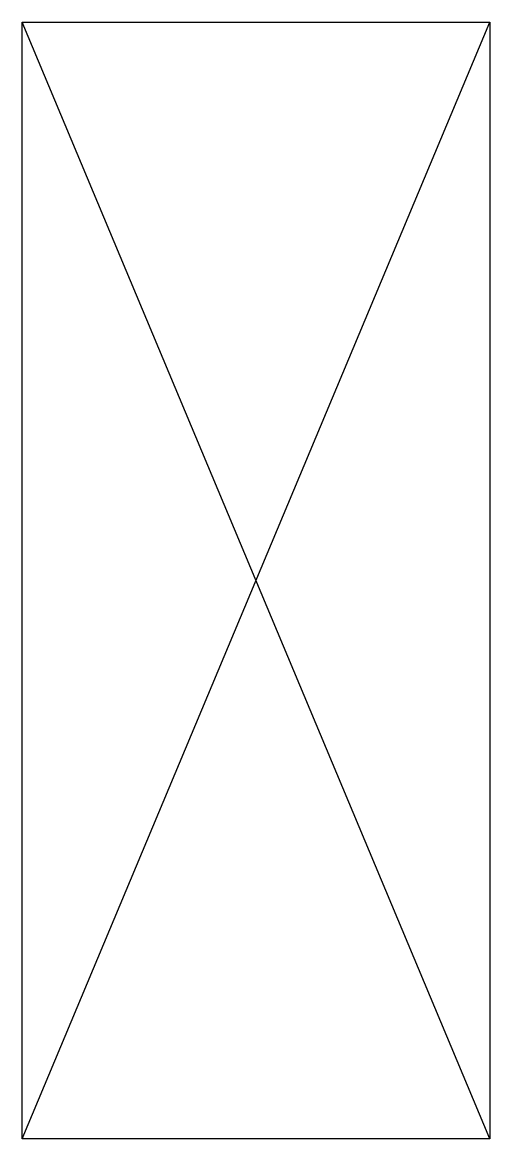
# Model space of a CAD drawing. Header units: millimetres. Extents: x -9 to 9, y -21.5 to 21.5.
import ezdxf

# ---------------------------------------------------------------- set-up
doc = ezdxf.new("R2010")
doc.units = ezdxf.units.MM
doc.layers.get('0').update_dxf_attribs({"linetype": 'CONTINUOUS'})

msp = doc.modelspace()

# ---------------------------------------------------------------- linework, layer by layer
for p, q in [((-9, -21.5), (-9, 21.5)), ((-9, 21.5), (9, 21.5)), ((9, -21.5), (-9, 21.5)), ((-9, -21.5), (9, 21.5)), ((9, 21.5), (9, -21.5)), ((9, -21.5), (-9, -21.5))]:
    msp.add_line(p, q)

doc.saveas('drawing.dxf')
